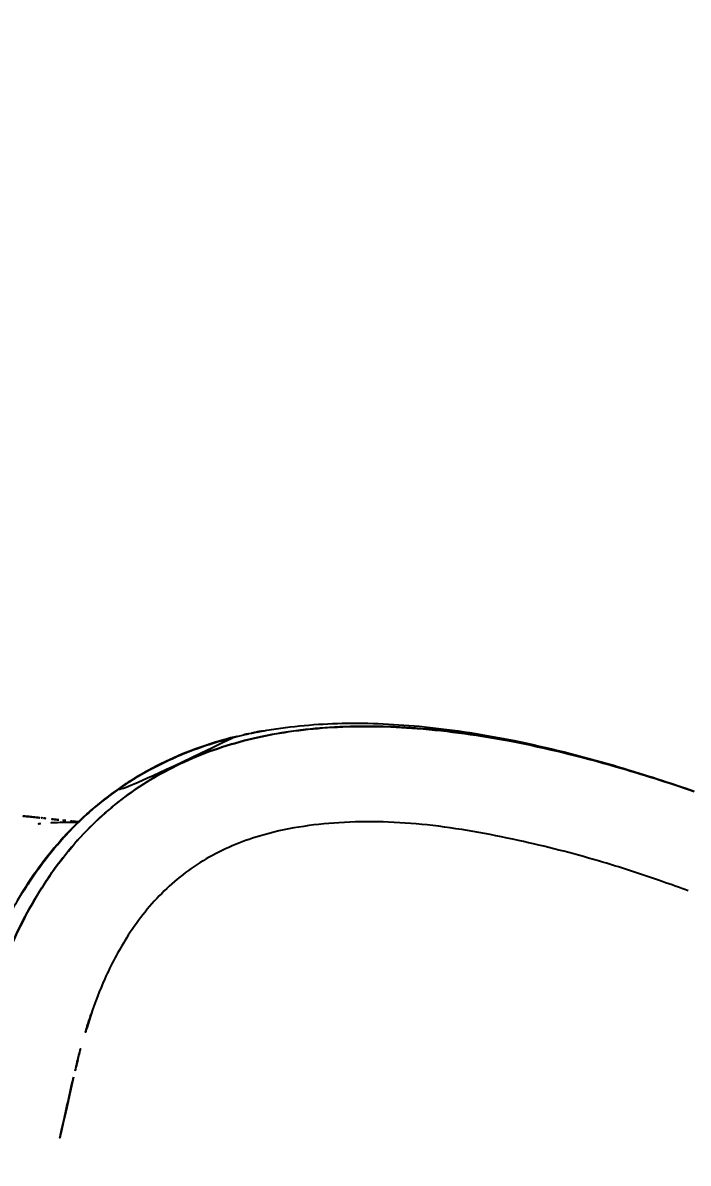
# Model space of a CAD drawing. Extents: x 16296660632 to 16296668616, y -37409619871 to -37409616241.
# Drawn here: x 16296667284.2 to 16296667337, y -37409617757.5 to -37409617666.9 of the extents above; entities that cross this region are included whole.
import ezdxf

# ---------------------------------------------------------------- set-up
doc = ezdxf.new("R2010")
doc.units = 0
doc.header["$LTSCALE"] = 10
doc.header["$MEASUREMENT"] = 0
doc.header["$PDMODE"] = 3
doc.header["$PDSIZE"] = -10
doc.linetypes.add('DASHED', pattern=[0.2, 0.1, -0.1])
doc.layers.get('0').update_dxf_attribs({"linetype": 'CONTINUOUS'})
doc.layers.get('DEFPOINTS').update_dxf_attribs({"linetype": 'CONTINUOUS'})
doc.styles.get("Standard").update_dxf_attribs({"font": 'SYMBOL'})
doc.dimstyles.new('100hyun', dxfattribs={"dimtxt": 30, "dimasz": 20, "dimexe": 2, "dimexo": 10, "dimgap": 10, "dimtad": 1, "dimdec": 0, "dimrnd": 5, "dimtxsty": 'Standard', "dimcen": 2.5, "dimclrd": 5, "dimclre": 5, "dimadec": 0, "dimazin": 0, "dimtfac": 1, "dimtdec": 0, "dimtmove": 0, "dimatfit": 3, "dimfxl": 1.25, "dimlwd": 15, "dimlwe": 15, "dimarcsym": 0})

# ---------------------------------------------------------------- blocks, each defined once
blk = doc.blocks.new('*D10')
at = {"color": 5, "lineweight": 15, "transparency": 16777216}
for p, q in [((16296667223.69714, -37409617723.23455), (16296667223.69714, -37409617163.292953)), ((16296667547.571289, -37409617302.714493), (16296667547.571289, -37409617163.292953)), ((16296667527.571289, -37409617165.292953), (16296667243.69714, -37409617165.292953))]:
    blk.add_line(p, q, dxfattribs=at)
at = {"color": 5, "transparency": 16777216}
for points in [[(16296667243.69714, -37409617161.95961), (16296667243.69714, -37409617168.626282), (16296667223.69714, -37409617165.292953)], [(16296667527.571289, -37409617161.95961), (16296667527.571289, -37409617168.626282), (16296667547.571289, -37409617165.292953)]]:
    blk.add_solid(points, dxfattribs=at)
at = {"layer": 'DEFPOINTS', "color": 0, "transparency": 16777216}
for p in [(16296667223.69714, -37409617165.292953), (16296667547.571289, -37409617312.714493), (16296667223.69714, -37409617733.23455)]:
    blk.add_point(p, dxfattribs=at)
at = {"color": 0, "lineweight": 0, "transparency": 16777216, "insert": (16296667385.634211, -37409617138.941017), "char_height": 30, "attachment_point": 5}
blk.add_mtext('{\\f나눔고딕|b0|i0|c129|p50;325}', dxfattribs=at)

msp = doc.modelspace()

# ---------------------------------------------------------------- linework, layer by layer
at = {"linetype": 'DASHED', "lineweight": 0, "ltscale": 20}
msp.add_arc((16296667439.859739, -37409617778.68927), 225.569743, 89.45248364, 157.11388708, dxfattribs=at)
at = {"linetype": 'Continuous'}
for points, start_tangent, end_tangent in [([(16296667303.11388, -37409617723.206062), (16296667303.529381, -37409617723.132347), (16296667309.520281, -37409617722.578506), (16296667316.055861, -37409617722.855759), (16296667323.19232, -37409617723.953827), (16296667331.070971, -37409617725.914612), (16296667337.24284, -37409617727.893204)], (0.983563349, 0.180563394), (0.944331072, -0.328996695)), ([(16296667337.49225, -37409617727.992439), (16296667331.553391, -37409617726.097794), (16296667323.346781, -37409617724.083832), (16296667315.792891, -37409617723.007843), (16296667308.9051, -37409617722.884201), (16296667302.80448, -37409617723.702179), (16296667297.352329, -37409617725.468803), (16296667292.61014, -37409617728.171272), (16296667288.50882, -37409617731.869362), (16296667285.080311, -37409617736.594917), (16296667282.40724, -37409617742.236099), (16296667281.034559, -37409617746.479233)], (-0.944974181, 0.327144916), (-0.263784771, -0.964581564)), ([(16296667281.034889, -37409617746.479317), (16296667282.434111, -37409617742.165283), (16296667285.105049, -37409617736.552406), (16296667288.481211, -37409617731.900307), (16296667292.559601, -37409617728.208), (16296667297.299101, -37409617725.491989), (16296667302.683901, -37409617723.729027), (16296667308.735201, -37409617722.894043), (16296667315.49194, -37409617722.983833), (16296667322.95175, -37409617724.007553), (16296667331.30291, -37409617726.02549), (16296667337.492201, -37409617727.992577)], (0.263775868, 0.964583999), (0.94497616, -0.327139202)), ([(16296667284.16025, -37409617735.984459), (16296667284.637369, -37409617735.235283), (16296667288.44198, -37409617730.567497), (16296667292.949261, -37409617727.017967), (16296667298.024441, -37409617724.570084), (16296667303.11388, -37409617723.206062)], (0.525375718, 0.850870351), (0.983563349, 0.180563394)), ([(16296667302.093981, -37409617723.402473), (16296667301.17053, -37409617723.613762)], (-0.977863824, -0.209242302), (-0.971515012, -0.236978019)), ([(16296667303.112869, -37409617723.200493), (16296667301.056589, -37409617723.641769)], (-0.983701385, -0.179809857), (-0.970657145, -0.240467684)), ([(16296667303.12936, -37409617723.197472), (16296667302.093981, -37409617723.402473)], (-0.983785736, -0.179347779), (-0.977863824, -0.209242302)), ([(16296667301.056589, -37409617723.641769), (16296667297.90309, -37409617724.602638), (16296667292.497919, -37409617727.282822), (16296667287.8874, -37409617731.092117), (16296667284.18021, -37409617735.888931), (16296667282.977421, -37409617737.989471)], (-0.970657145, -0.240467684), (-0.46579815, -0.884891001)), ([(16296667301.058319, -37409617723.648781), (16296667297.804779, -37409617724.649658), (16296667292.82184, -37409617727.097252), (16296667288.39086, -37409617730.618027), (16296667284.626381, -37409617735.250214), (16296667284.159491, -37409617735.983994)], (-0.970474826, -0.241202428), (-0.525222664, -0.850964837)), ([(16296667301.056589, -37409617723.641769), (16296667297.876471, -37409617724.612396), (16296667292.46982, -37409617727.301064), (16296667289.29999, -37409617729.728706)], (-0.970655949, -0.24047251), (-0.744887274, -0.66719034)), ([(16296667301.17053, -37409617723.613762), (16296667301.06893, -37409617723.63871)], (-0.971515012, -0.236978019), (-0.970749865, -0.240093108)), ([(16296667289.147511, -37409617729.866364), (16296667289.082069, -37409617729.926102)], (-0.73964865, -0.67299322), (-0.737376898, -0.67548154)), ([(16296667289.29999, -37409617729.728706), (16296667289.147511, -37409617729.866364)], (-0.744887274, -0.66719034), (-0.73964865, -0.67299322)), ([(16296667284.34181, -37409617729.961067), (16296667283.887501, -37409617729.929787)], (-0.997028205, 0.077037377), (-0.998184214, 0.060235163)), ([(16296667284.40909, -37409617729.966347), (16296667284.34181, -37409617729.961067)], (-0.996836689, 0.07947714), (-0.997028205, 0.077037378)), ([(16296667284.409069, -37409617729.966667), (16296667285.35528, -37409617730.058037), (16296667285.503201, -37409617730.07515)], (0.996841941, -0.079411235), (0.993091932, -0.117338888)), ([(16296667285.503189, -37409617730.075256), (16296667284.33053, -37409617729.924072)], (-0.993142201, 0.116912655), (-0.990785475, 0.13544055)), ([(16296667285.516581, -37409617730.076492), (16296667285.354959, -37409617730.057762), (16296667284.40909, -37409617729.966347)], (-0.99303205, 0.117844587), (-0.996836689, 0.07947714)), ([(16296667285.55747, -37409617730.537872), (16296667285.139139, -37409617730.584824)], (-0.994839552, -0.101460661), (-0.992565938, -0.121708092)), ([(16296667285.71707, -37409617730.100098), (16296667285.51652, -37409617730.076469)], (-0.993220864, 0.116242482), (-0.993045587, 0.117730465)), ([(16296667285.985359, -37409617730.135803), (16296667285.516581, -37409617730.076492)], (-0.99110579, 0.133076346), (-0.99303205, 0.117844587)), ([(16296667285.906191, -37409617730.122093), (16296667285.71707, -37409617730.100098)], (-0.993389908, 0.114788899), (-0.993220864, 0.116242482)), ([(16296667288.57778, -37409617730.433533), (16296667286.66618, -37409617730.453651), (16296667285.55747, -37409617730.537872)], (-0.999615884, 0.027714351), (-0.994839552, -0.101460661)), ([(16296667287.027149, -37409617730.246292), (16296667285.516581, -37409617730.076477)], (-0.994454351, 0.10516912), (-0.993045645, 0.117729975)), ([(16296667287.0271, -37409617730.246277), (16296667285.906191, -37409617730.122093)], (-0.994454301, 0.105169591), (-0.993389908, 0.114788899)), ([(16296667287.55768, -37409617730.301003), (16296667287.0271, -37409617730.246277)], (-0.994997498, 0.099899842), (-0.994454301, 0.105169591)), ([(16296667288.55641, -37409617730.395592), (16296667287.027149, -37409617730.246292)], (-0.996093953, 0.0882997), (-0.994454351, 0.10516912)), ([(16296667288.556379, -37409617730.395576), (16296667287.55768, -37409617730.301003)], (-0.996093914, 0.088300136), (-0.994997498, 0.099899842)), ([(16296667288.605431, -37409617730.399918), (16296667288.55641, -37409617730.395592)], (-0.996149403, 0.087671925), (-0.996093953, 0.0882997)), ([(16296667337.015421, -37409617735.880508), (16296667334.958891, -37409617735.143318), (16296667329.888809, -37409617733.505547), (16296667323.53895, -37409617731.881813), (16296667316.282909, -37409617730.653313), (16296667309.258829, -37409617730.470734), (16296667302.949169, -37409617731.53643), (16296667298.715389, -37409617733.350693), (16296667295.184641, -37409617736.0811), (16296667292.38155, -37409617739.65406), (16296667290.662201, -37409617742.872993), (16296667289.576191, -37409617745.688538)], (-0.939043515, 0.343798308), (-0.318195248, -0.948025202)), ([(16296667289.576191, -37409617745.688538), (16296667289.539881, -37409617745.797218), (16296667288.52129, -37409617749.306641)], (-0.318195248, -0.948025202), (-0.247024987, -0.96900911)), ([(16296667288.30262, -37409617750.173714), (16296667289.5665, -37409617745.685204)], (0.221397122, 0.975183734), (0.325170797, 0.945655303)), ([(16296667288.52129, -37409617749.306641), (16296667288.185221, -37409617750.678001)], (-0.247024987, -0.96900911), (-0.23020192, -0.973142886)), ([(16296667288.185221, -37409617750.678001), (16296667287.48514, -37409617753.761749), (16296667286.212761, -37409617759.389969)], (-0.23020192, -0.973142886), (-0.218341381, -0.975872451))]:
    msp.add_spline(points, degree=3, dxfattribs=dict(at, start_tangent=start_tangent, end_tangent=end_tangent))

# ---------------------------------------------------------------- dimensions: what is measured, and where the dimension line sits
at = {"lineweight": 0}
dim = msp.add_linear_dim(base=(16296667223.69714, -37409617165.292953), p1=(16296667547.571289, -37409617312.714493), p2=(16296667223.69714, -37409617733.23455), text='{\\f나눔고딕|b0|i0|c129|p50;<>}', dimstyle='100hyun', dxfattribs=at)
dim.commit()
dim.dimension.update_dxf_attribs({"geometry": '*D10', "text_midpoint": (16296667385.634211, -37409617165.292953), "dimtype": 160})

doc.saveas('drawing.dxf')
